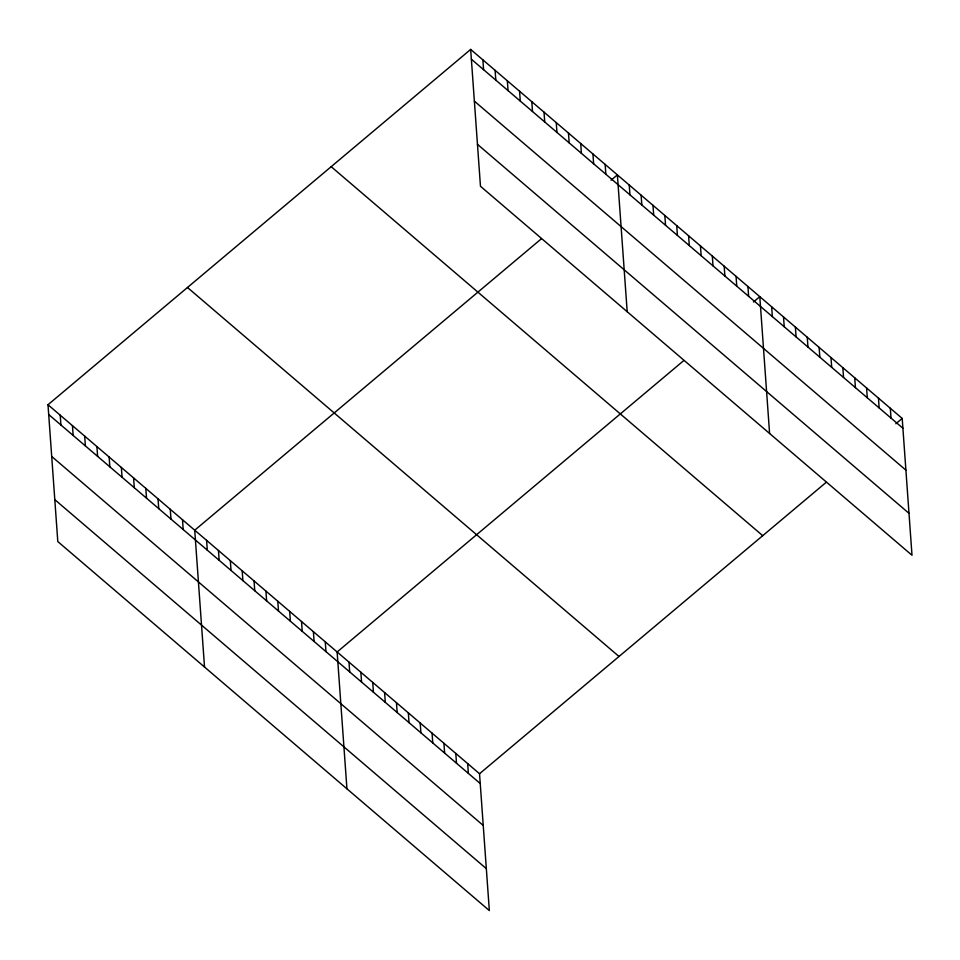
<?xml version="1.0" encoding="UTF-8"?>
<svg xmlns="http://www.w3.org/2000/svg" width="960" height="960" viewBox="0 0 960 960"><rect width="100%" height="100%" fill="white"/><g stroke="black" fill="none" stroke-linecap="round" stroke-linejoin="round"><path stroke-width="1.44" d="M48 404.748L479.532 773.736L489.336 910.572L57.804 541.572L48 404.748L470.664 49.428L902.196 418.428L912 555.252L480.468 186.264L470.664 49.428M541.296 238.848L194.724 530.208L204.528 667.032M611.04 180.216L617.376 174.888L627.192 311.724M683.712 360.612L337.128 651.972L346.932 788.796M753.444 301.992L759.792 296.664L769.596 433.488M479.532 773.736L826.116 482.388M895.848 423.756L902.196 418.428M471.36 59.232L902.892 428.232M474.372 101.148L905.904 470.148M477.468 144.336L909 513.336M331.176 166.68L762.72 535.68M187.476 287.496L619.008 656.484M48.708 414.552L480.24 783.54M51.708 456.468L483.24 825.456M54.804 499.656L486.336 868.644M890.328 408.276L891.024 418.08M878.46 398.136L879.156 407.928M866.592 387.984L867.288 397.788M854.724 377.832L855.42 387.636M842.856 367.692L843.564 377.496M830.988 357.54L831.696 367.344M819.12 347.4L819.828 357.192M807.252 337.248L807.96 347.052M795.384 327.096L796.092 336.9M783.516 316.956L784.224 326.76M771.648 306.804L772.356 316.608M747.924 286.512L748.62 296.316M736.056 276.36L736.752 286.164M724.188 266.22L724.884 276.012M712.32 256.068L713.016 265.872M700.452 245.916L701.148 255.72M688.584 235.776L689.28 245.58M676.716 225.624L677.424 235.428M664.848 215.484L665.556 225.276M652.98 205.332L653.688 215.136M641.112 195.18L641.82 204.984M629.244 185.04L629.952 194.844M605.148 164.436L605.856 174.24M592.932 153.984L593.628 163.776M580.704 143.52L581.4 153.324M568.476 133.068L569.172 142.872M556.248 122.616L556.944 132.42M544.02 112.164L544.728 121.968M531.792 101.712L532.5 111.504M519.564 91.248L520.272 101.052M507.336 80.796L508.044 90.6M495.108 70.344L495.816 80.148M482.88 59.892L483.588 69.684M467.664 763.596L468.372 773.388M455.796 753.444L456.504 763.248M443.928 743.292L444.636 753.096M432.06 733.152L432.768 742.956M420.192 723L420.9 732.804M408.336 712.86L409.032 722.652M396.468 702.708L397.164 712.512M384.6 692.556L385.296 702.36M372.732 682.416L373.428 692.22M360.864 672.264L361.56 682.068M348.996 662.124L349.692 671.916M325.26 641.82L325.968 651.624M313.392 631.68L314.1 641.472M301.524 621.528L302.232 631.332M289.656 611.376L290.364 621.18M277.788 601.236L278.496 611.04M265.92 591.084L266.628 600.888M254.052 580.944L254.76 590.736M242.184 570.792L242.892 580.596M230.328 560.64L231.024 570.444M218.46 550.5L219.156 560.304M206.592 540.348L207.288 550.152M182.496 519.744L183.192 529.548M170.268 509.292L170.976 519.096M158.04 498.84L158.748 508.644M145.812 488.388L146.52 498.18M133.584 477.924L134.292 487.728M121.356 467.472L122.064 477.276M109.128 457.02L109.836 466.824M96.912 446.568L97.608 456.36M84.684 436.104L85.38 445.908M72.456 425.652L73.152 435.456M60.228 415.2L60.924 425.004"/></g></svg>
